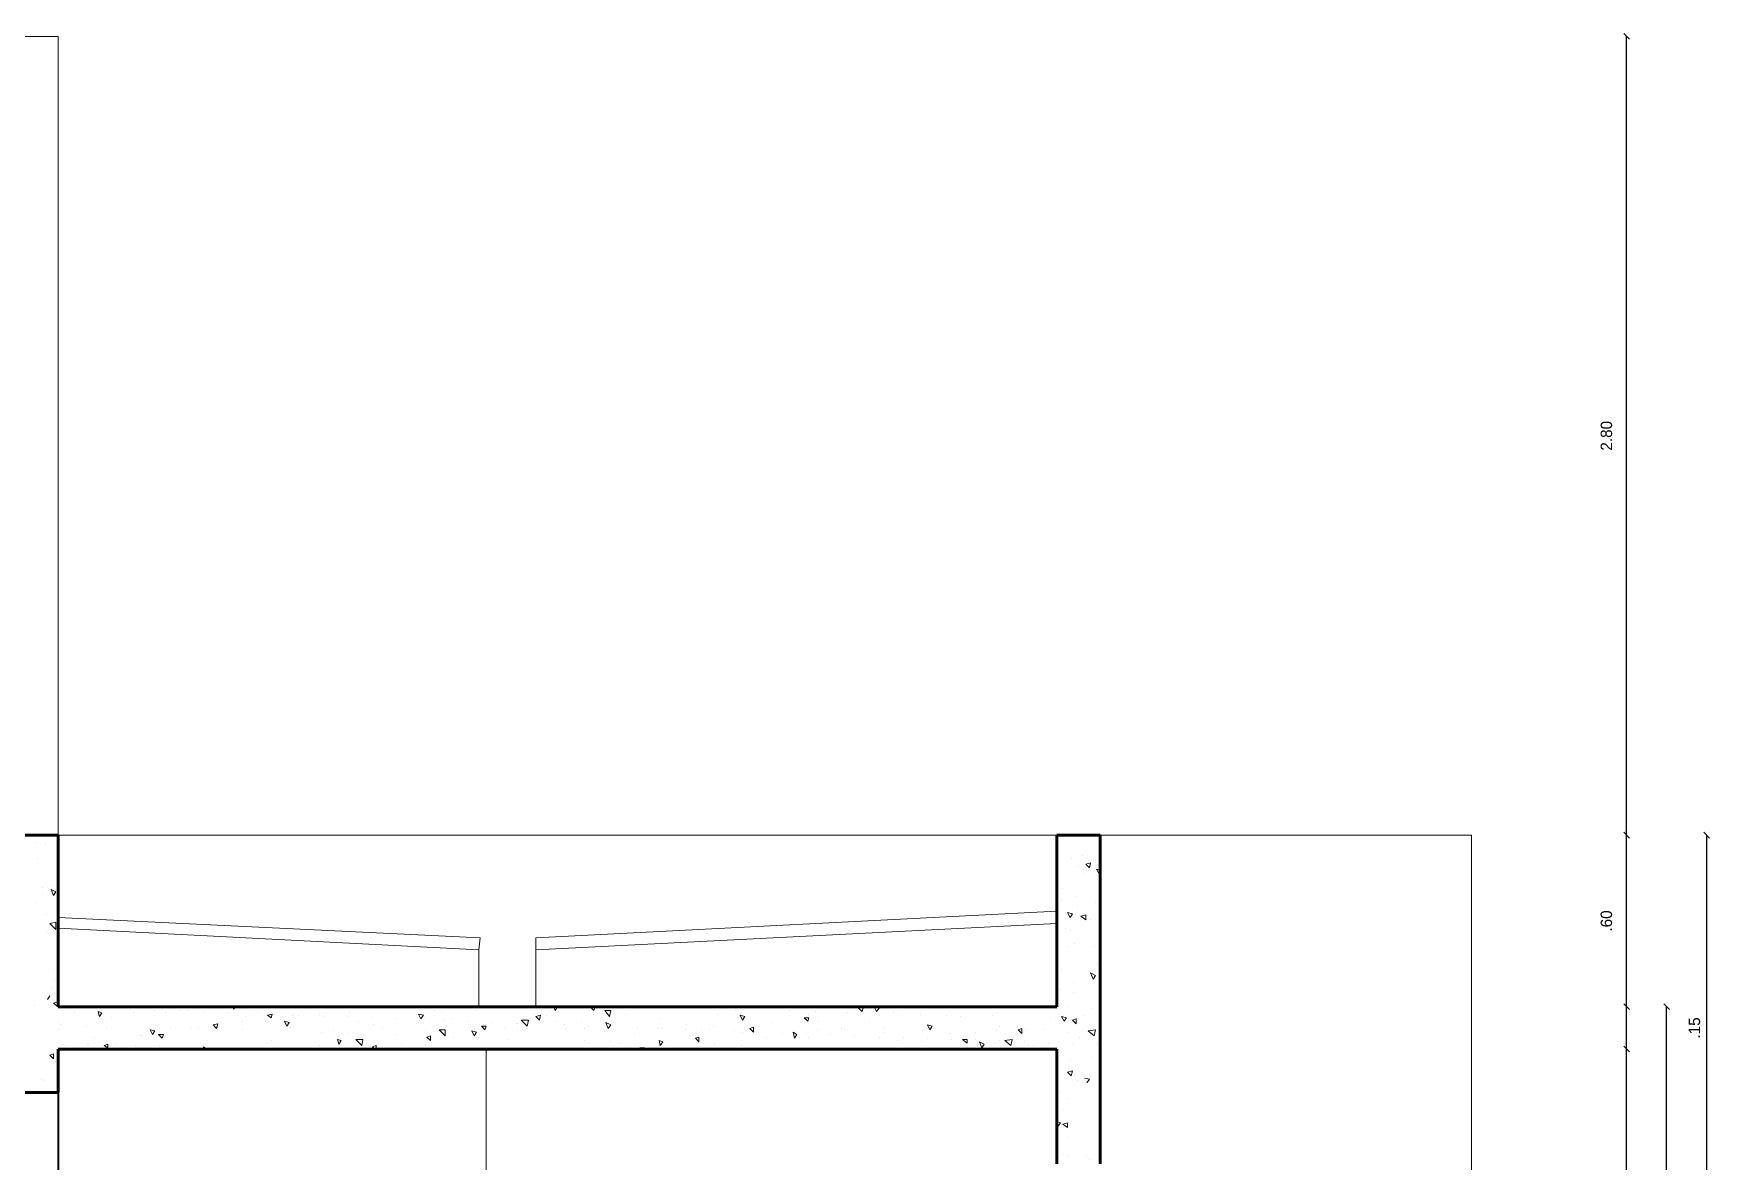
# Model space of a CAD drawing. Header units: metres. Extents: x 6 to 145, y 4 to 18.
# Drawn here: x 110.76 to 116.63, y 12.59 to 16.54 of the extents above; entities that cross this region are included whole.
import ezdxf

# ---------------------------------------------------------------- set-up
doc = ezdxf.new("R2010")
doc.units = ezdxf.units.M
doc.linetypes.add('DASHED2', pattern=[0.375, 0.25, -0.125])
doc.layers.get('0').update_dxf_attribs({"linetype": 'DASHED2'})
for name, color, linetype in [('01', 7, 'Continuous'), ('ARQ - Cotas', 9, 'Continuous'), ('COTA', 5, 'Continuous')]:
    doc.layers.add(name, color=color, linetype=linetype)
doc.styles.add('ISA', font='stylu.ttf')
doc.dimstyles.new('ANAPAULA25', dxfattribs={"dimscale": 0, "dimtxt": 0.04, "dimasz": 0.02, "dimexe": 0.1, "dimexo": 0.4, "dimgap": 0.05, "dimtad": 1, "dimzin": 4, "dimdsep": 46, "dimtxsty": 'ISA', "dimblk": 'OBLIQUE', "dimcen": 0.03, "dimse1": 1, "dimse2": 1, "dimclrd": 256, "dimclrt": 256, "dimadec": 0, "dimazin": 0, "dimtfac": 1, "dimtmove": 2, "dimatfit": 3, "dimldrblk": 'OPEN30', "dimfxl": 0.1, "dimtolj": 1, "dimtzin": 0, "dimlwd": -1, "dimarcsym": 0})

# ---------------------------------------------------------------- blocks, each defined once
blk = doc.blocks.new('_Oblique')
at = {"color": 0, "linetype": 'ByBlock', "lineweight": -2}
blk.add_line((-0.5, -0.5), (0.5, 0.5), dxfattribs=at)
blk = doc.blocks.new('*D249')
at = {"layer": 'COTA', "ltscale": 1000, "transparency": 16777216}
blk.add_line((116.3436, 9.9783), (116.3436, 12.9798), dxfattribs=at)
at = {"layer": 'Defpoints', "color": 0, "ltscale": 1000, "transparency": 16777216}
for p in [(114.3477, 12.9798), (116.3436, 12.9798), (114.3477, 9.9783)]:
    blk.add_point(p, dxfattribs=at)
at = {"layer": 'COTA', "ltscale": 1000, "transparency": 16777216, "xscale": 0.02, "yscale": 0.02, "zscale": 0.02}
for p, rotation in [((116.3436, 12.9798), 90), ((116.3436, 9.9783), 270)]:
    blk.add_blockref('_Oblique', p, dxfattribs=dict(at, rotation=rotation))
at = {"layer": 'COTA', "ltscale": 1000, "transparency": 16777216, "insert": (116.2728, 11.479), "char_height": 0.04, "attachment_point": 5, "rotation": 90, "style": 'ISA'}
blk.add_mtext('\\A1;3.00', dxfattribs=at)
blk = doc.blocks.new('_Open30')
at = {"layer": 'ARQ - Cotas', "color": 0, "lineweight": -2}
for p, q in [((-1, 0.27), (0, 0)), ((0, 0), (-1, -0.27)), ((0, 0), (-1, 0))]:
    blk.add_line(p, q, dxfattribs=at)
blk = doc.blocks.new('*D250')
at = {"layer": 'COTA', "ltscale": 1000, "transparency": 16777216}
blk.add_line((116.3436, 12.9798), (116.3436, 13.1279), dxfattribs=at)
at = {"layer": 'Defpoints', "color": 0, "ltscale": 1000, "transparency": 16777216}
for p in [(114.3477, 13.1279), (116.3436, 13.1279), (114.3477, 12.9798)]:
    blk.add_point(p, dxfattribs=at)
at = {"layer": 'COTA', "ltscale": 1000, "transparency": 16777216, "xscale": 0.02, "yscale": 0.02, "zscale": 0.02}
for p, rotation in [((116.3436, 13.1279), 90), ((116.3436, 12.9798), 270)]:
    blk.add_blockref('_Oblique', p, dxfattribs=dict(at, rotation=rotation))
at = {"layer": 'COTA', "ltscale": 1000, "transparency": 16777216, "insert": (116.5812, 13.0538), "char_height": 0.04, "attachment_point": 5, "rotation": 90, "style": 'ISA'}
blk.add_mtext('\\A1;.15', dxfattribs=at)
blk = doc.blocks.new('*D251')
at = {"layer": 'COTA', "ltscale": 1000, "transparency": 16777216}
blk.add_line((116.3436, 13.1279), (116.3436, 13.7291), dxfattribs=at)
at = {"layer": 'Defpoints', "color": 0, "ltscale": 1000, "transparency": 16777216}
for p in [(114.3477, 13.7291), (116.3436, 13.7291), (114.3477, 13.1279)]:
    blk.add_point(p, dxfattribs=at)
at = {"layer": 'COTA', "ltscale": 1000, "transparency": 16777216, "xscale": 0.02, "yscale": 0.02, "zscale": 0.02}
for p, rotation in [((116.3436, 13.7291), 90), ((116.3436, 13.1279), 270)]:
    blk.add_blockref('_Oblique', p, dxfattribs=dict(at, rotation=rotation))
at = {"layer": 'COTA', "ltscale": 1000, "transparency": 16777216, "insert": (116.2727, 13.4285), "char_height": 0.04, "attachment_point": 5, "rotation": 90, "style": 'ISA'}
blk.add_mtext('\\A1;.60', dxfattribs=at)
blk = doc.blocks.new('*D252')
at = {"layer": 'COTA', "ltscale": 1000, "transparency": 16777216}
blk.add_line((116.3436, 13.7291), (116.3436, 16.5274), dxfattribs=at)
at = {"layer": 'Defpoints', "color": 0, "ltscale": 1000, "transparency": 16777216}
for p in [(110.8508, 16.5274), (116.3436, 16.5274), (110.8508, 13.7291)]:
    blk.add_point(p, dxfattribs=at)
at = {"layer": 'COTA', "ltscale": 1000, "transparency": 16777216, "xscale": 0.02, "yscale": 0.02, "zscale": 0.02}
for p, rotation in [((116.3436, 16.5274), 90), ((116.3436, 13.7291), 270)]:
    blk.add_blockref('_Oblique', p, dxfattribs=dict(at, rotation=rotation))
at = {"layer": 'COTA', "ltscale": 1000, "transparency": 16777216, "insert": (116.2728, 15.1282), "char_height": 0.04, "attachment_point": 5, "rotation": 90, "style": 'ISA'}
blk.add_mtext('\\A1;2.80', dxfattribs=at)
blk = doc.blocks.new('*D255')
at = {"layer": 'COTA', "ltscale": 1000, "transparency": 16777216}
blk.add_line((116.4836, 9.9783), (116.4836, 13.1279), dxfattribs=at)
at = {"layer": 'Defpoints', "color": 0, "ltscale": 1000, "transparency": 16777216}
for p in [(110.6984, 13.1279), (116.4836, 13.1279), (110.6984, 9.9783)]:
    blk.add_point(p, dxfattribs=at)
at = {"layer": 'COTA', "ltscale": 1000, "transparency": 16777216, "xscale": 0.02, "yscale": 0.02, "zscale": 0.02}
for p, rotation in [((116.4836, 13.1279), 90), ((116.4836, 9.9783), 270)]:
    blk.add_blockref('_Oblique', p, dxfattribs=dict(at, rotation=rotation))
at = {"layer": 'COTA', "ltscale": 1000, "transparency": 16777216, "insert": (116.4128, 11.5531), "char_height": 0.04, "attachment_point": 5, "rotation": 90, "style": 'ISA'}
blk.add_mtext('\\A1;3.15', dxfattribs=at)
blk = doc.blocks.new('*D256')
at = {"layer": 'COTA', "ltscale": 1000, "transparency": 16777216}
blk.add_line((116.6236, 13.7291), (116.6236, 6.8286), dxfattribs=at)
at = {"layer": 'Defpoints', "color": 0, "ltscale": 1000, "transparency": 16777216}
for p in [(114.5001, 13.7291), (114.5001, 6.8286), (116.6236, 6.8286)]:
    blk.add_point(p, dxfattribs=at)
at = {"layer": 'COTA', "ltscale": 1000, "transparency": 16777216, "xscale": 0.02, "yscale": 0.02, "zscale": 0.02}
for p, rotation in [((116.6236, 13.7291), 90), ((116.6236, 6.8286), 270)]:
    blk.add_blockref('_Oblique', p, dxfattribs=dict(at, rotation=rotation))
at = {"layer": 'COTA', "ltscale": 1000, "transparency": 16777216, "insert": (116.5527, 10.2788), "char_height": 0.04, "attachment_point": 5, "rotation": 90, "style": 'ISA'}
blk.add_mtext('\\A1;6.90', dxfattribs=at)

msp = doc.modelspace()

# ---------------------------------------------------------------- linework, layer by layer
at = {"layer": '01', "lineweight": 20}
for p, q in [((110.8508, 16.5274), (107.5488, 16.5274)), ((110.8508, 13.7291), (110.8508, 16.5274)), ((112.523, 13.3692), (114.3477, 13.4624)), ((112.3283, 13.3692), (110.8508, 13.4412)), ((112.3241, 13.3269), (110.8508, 13.4031)), ((114.3477, 13.42), (112.523, 13.3269)), ((112.3241, 13.3269), (112.3283, 13.3692)), ((112.3241, 13.1279), (112.3241, 13.3269)), ((112.523, 13.3269), (112.523, 13.3692)), ((112.523, 13.3269), (112.523, 13.1279)), ((112.523, 13.1279), (112.3241, 13.1279)), ((112.3495, 9.9783), (112.3495, 12.9798))]:
    msp.add_line(p, q, dxfattribs=at)
at = {"layer": '01', "lineweight": 60}
for p, q in [((110.6984, 13.7291), (110.8508, 13.7291)), ((110.8508, 13.7291), (110.8508, 13.1279)), ((114.3477, 13.1279), (114.3477, 13.7291)), ((114.3477, 13.7291), (114.5001, 13.7291)), ((114.5001, 13.7291), (114.5001, 12.5776)), ((110.8508, 13.1279), (114.3477, 13.1279)), ((114.3477, 12.9798), (110.8508, 12.9798)), ((110.8508, 12.9798), (110.8508, 12.8274)), ((114.3477, 12.5776), (114.3477, 12.9798)), ((110.8508, 12.8274), (110.6984, 12.8274))]:
    msp.add_line(p, q, dxfattribs=at)
at = {"layer": '01', "lineweight": 18}
for p, q in [((110.7746, 13.7037), (110.7746, 13.7037)), ((110.8043, 13.6994), (110.8043, 13.6994)), ((110.7789, 13.6486), (110.7789, 13.6486)), ((114.3985, 13.6486), (114.3985, 13.6486)), ((114.4239, 13.619), (114.4239, 13.619)), ((114.4366, 13.6571), (114.4366, 13.6571)), ((114.4493, 13.6275), (114.4662, 13.6317)), ((114.462, 13.6148), (114.4493, 13.6275)), ((114.4577, 13.6402), (114.4577, 13.6402)), ((114.4662, 13.6317), (114.462, 13.6148)), ((114.4831, 13.6444), (114.4831, 13.6444)), ((114.445, 13.5936), (114.445, 13.5936)), ((114.4958, 13.5936), (114.4874, 13.6105)), ((114.4874, 13.6105), (114.5001, 13.6063)), ((114.5001, 13.5978), (114.4958, 13.5936)), ((110.7958, 13.547), (110.7958, 13.547)), ((110.7958, 13.5216), (110.7958, 13.5216)), ((110.8254, 13.5386), (110.8424, 13.5301)), ((110.8339, 13.5174), (110.8254, 13.5386)), ((110.8297, 13.5513), (110.8297, 13.5513)), ((110.8424, 13.5301), (110.8339, 13.5174)), ((114.3646, 13.5005), (114.3646, 13.5005)), ((114.3688, 13.5428), (114.3688, 13.5428)), ((114.4154, 13.5132), (114.4154, 13.5132)), ((110.7746, 13.492), (110.7746, 13.492)), ((110.8085, 13.4497), (110.8085, 13.4497)), ((114.3858, 13.4581), (114.4027, 13.4539)), ((114.3942, 13.4412), (114.3858, 13.4581)), ((114.4027, 13.4539), (114.3942, 13.4412)), ((114.4196, 13.4835), (114.4196, 13.4835)), ((114.4323, 13.4454), (114.4493, 13.4497)), ((114.4493, 13.4327), (114.4323, 13.4454)), ((114.4493, 13.4497), (114.4493, 13.4327)), ((114.4831, 13.492), (114.4831, 13.492)), ((110.8127, 13.3904), (110.8127, 13.3904)), ((110.817, 13.3862), (110.817, 13.3862)), ((110.8212, 13.42), (110.8424, 13.4243)), ((110.8424, 13.3989), (110.8212, 13.42)), ((110.8424, 13.4243), (110.8424, 13.3989)), ((114.3773, 13.4031), (114.3773, 13.4031)), ((114.3942, 13.3946), (114.3942, 13.3946)), ((114.4662, 13.4327), (114.4662, 13.4327)), ((114.3858, 13.3396), (114.3858, 13.3396)), ((114.4112, 13.3481), (114.4112, 13.3481)), ((114.4789, 13.3396), (114.4789, 13.3396)), ((114.4874, 13.2761), (114.4874, 13.2761)), ((114.5001, 13.3142), (114.5001, 13.3142)), ((114.5001, 13.3142), (114.5001, 13.3142)), ((110.8339, 13.2592), (110.8339, 13.2592)), ((110.8381, 13.2253), (110.8381, 13.2253)), ((114.3646, 13.2592), (114.3646, 13.2592)), ((114.4069, 13.2126), (114.4069, 13.2126)), ((114.4662, 13.2465), (114.4831, 13.238)), ((114.4747, 13.2253), (114.4662, 13.2465)), ((114.4831, 13.238), (114.4747, 13.2253)), ((110.8212, 13.166), (110.8127, 13.1533)), ((110.8254, 13.1957), (110.8254, 13.1957)), ((114.3604, 13.1872), (114.3604, 13.1872)), ((114.4069, 13.1787), (114.4069, 13.1787)), ((110.7662, 13.1322), (110.7662, 13.1322)), ((110.8339, 13.1406), (110.8508, 13.1449)), ((110.8508, 13.1279), (110.8339, 13.1406)), ((110.8508, 13.1279), (110.8508, 13.1279)), ((110.8508, 13.1279), (110.8508, 13.1279)), ((110.8847, 13.1279), (110.8847, 13.1279)), ((110.9059, 13.1068), (110.9059, 13.1068)), ((110.9355, 13.1279), (110.9355, 13.1279)), ((110.9905, 13.111), (111.0032, 13.1068)), ((110.9948, 13.0941), (110.9905, 13.111)), ((111.0032, 13.1068), (110.9948, 13.0941)), ((111.0202, 13.1237), (111.0202, 13.1237)), ((111.0371, 13.0898), (111.0371, 13.0898)), ((111.1049, 13.1195), (111.1049, 13.1195)), ((111.1133, 13.1068), (111.1133, 13.1068)), ((111.1895, 13.1152), (111.1895, 13.1152)), ((111.2149, 13.1195), (111.2149, 13.1195)), ((111.2276, 13.1068), (111.2276, 13.1068)), ((111.2742, 13.1152), (111.2742, 13.1152)), ((111.3081, 13.1152), (111.3081, 13.1152)), ((111.3589, 13.111), (111.3589, 13.111)), ((111.4435, 13.1068), (111.4435, 13.1068)), ((111.4732, 13.1279), (111.4647, 13.1195)), ((111.4647, 13.1195), (111.4647, 13.1279)), ((111.507, 13.0941), (111.507, 13.0941)), ((111.5282, 13.1025), (111.5282, 13.1025)), ((111.5494, 13.1068), (111.5494, 13.1068)), ((111.5832, 13.0983), (111.6002, 13.1025)), ((111.5959, 13.0898), (111.5832, 13.0983)), ((111.6002, 13.1025), (111.5959, 13.0898)), ((111.6086, 13.1025), (111.6086, 13.1025)), ((111.6721, 13.0983), (111.6721, 13.0983)), ((111.6764, 13.1025), (111.6764, 13.1025)), ((111.6933, 13.0983), (111.6933, 13.0983)), ((111.7653, 13.1025), (111.7653, 13.1025)), ((111.7737, 13.1279), (111.7737, 13.1279)), ((111.778, 13.0941), (111.778, 13.0941)), ((111.7907, 13.1237), (111.7822, 13.1279)), ((111.7907, 13.1279), (111.7907, 13.1237)), ((111.8626, 13.0941), (111.8626, 13.0941)), ((111.8711, 13.1068), (111.8711, 13.1068)), ((111.9473, 13.0898), (111.9473, 13.0898)), ((112.1124, 13.1025), (112.1293, 13.0983)), ((112.1209, 13.0856), (112.1124, 13.1025)), ((112.1293, 13.0983), (112.1209, 13.0856)), ((112.1336, 13.0898), (112.1336, 13.0898)), ((112.1674, 13.1152), (112.1674, 13.1152)), ((112.1928, 13.1068), (112.1928, 13.1068)), ((112.3114, 13.1152), (112.3114, 13.1152)), ((112.5146, 13.1025), (112.5146, 13.1025)), ((112.523, 13.0941), (112.54, 13.0983)), ((112.5358, 13.0814), (112.523, 13.0941)), ((112.54, 13.0983), (112.5358, 13.0814)), ((112.5612, 13.0983), (112.5612, 13.0983)), ((112.5908, 13.1152), (112.5866, 13.1279)), ((112.5993, 13.1279), (112.5908, 13.1152)), ((112.595, 13.1279), (112.5993, 13.1279)), ((112.7263, 13.1152), (112.7136, 13.1279)), ((112.7305, 13.1279), (112.7263, 13.1152)), ((112.7263, 13.1025), (112.7263, 13.1025)), ((112.7813, 13.0941), (112.7644, 13.1152)), ((112.7644, 13.1152), (112.7855, 13.1152)), ((112.7728, 13.1025), (112.7728, 13.1025)), ((112.7855, 13.1152), (112.7813, 13.0941)), ((112.8363, 13.1025), (112.8363, 13.1025)), ((113.0438, 13.1279), (113.0438, 13.1279)), ((113.0734, 13.1279), (113.0692, 13.1279)), ((113.0734, 13.1279), (113.0734, 13.1279)), ((113.1581, 13.1025), (113.1581, 13.1025)), ((113.2216, 13.1195), (113.2216, 13.1195)), ((113.23, 13.0898), (113.23, 13.0898)), ((113.2385, 13.0983), (113.2554, 13.0941)), ((113.247, 13.0814), (113.2385, 13.0983)), ((113.2554, 13.0941), (113.247, 13.0814)), ((113.4121, 13.1152), (113.4121, 13.1152)), ((113.4629, 13.0898), (113.4798, 13.0898)), ((113.4756, 13.0771), (113.4629, 13.0898)), ((113.4798, 13.0898), (113.4756, 13.0771)), ((113.4798, 13.1025), (113.4798, 13.1025)), ((113.501, 13.111), (113.501, 13.111)), ((113.6153, 13.1068), (113.6153, 13.1068)), ((113.6534, 13.1237), (113.6703, 13.1279)), ((113.6661, 13.111), (113.6534, 13.1237)), ((113.6703, 13.1279), (113.6661, 13.111)), ((113.7084, 13.1279), (113.7253, 13.1237)), ((113.7169, 13.111), (113.7084, 13.1279)), ((113.7253, 13.1237), (113.7169, 13.111)), ((113.7761, 13.111), (113.7761, 13.111)), ((113.8015, 13.1025), (113.8015, 13.1025)), ((113.8693, 13.1025), (113.8693, 13.1025)), ((113.9624, 13.0983), (113.9624, 13.0983)), ((114.009, 13.0941), (114.009, 13.0941)), ((114.0471, 13.1279), (114.0471, 13.1279)), ((114.1233, 13.0983), (114.1233, 13.0983)), ((114.2715, 13.1279), (114.2715, 13.1279)), ((114.3265, 13.0898), (114.3265, 13.0898)), ((114.3646, 13.0941), (114.3815, 13.0898)), ((114.3731, 13.0771), (114.3646, 13.0941)), ((114.3815, 13.0898), (114.3731, 13.0771)), ((114.3858, 13.1279), (114.3858, 13.1279)), ((114.445, 13.0983), (114.445, 13.0983)), ((114.4704, 13.1237), (114.4704, 13.1237)), ((110.8508, 13.0729), (110.8508, 13.0729)), ((110.8508, 13.0475), (110.8508, 13.0475)), ((110.8593, 13.0644), (110.8593, 13.0644)), ((110.9482, 13.0602), (110.9482, 13.0602)), ((111.0202, 13.056), (111.0202, 13.056)), ((111.1726, 13.0475), (111.1895, 13.0433)), ((111.1811, 13.0306), (111.1726, 13.0475)), ((111.1726, 13.0475), (111.1726, 13.0475)), ((111.1895, 13.0433), (111.1811, 13.0306)), ((111.2022, 13.0306), (111.2192, 13.0306)), ((111.2149, 13.0179), (111.2022, 13.0306)), ((111.2192, 13.0306), (111.2149, 13.0179)), ((111.2446, 13.056), (111.2446, 13.056)), ((111.3165, 13.0517), (111.3165, 13.0517)), ((111.3419, 13.056), (111.3419, 13.056)), ((111.3927, 13.0644), (111.4097, 13.0687)), ((111.4054, 13.0517), (111.3927, 13.0644)), ((111.4097, 13.0687), (111.4054, 13.0517)), ((111.4054, 13.0602), (111.4054, 13.0602)), ((111.4097, 13.0475), (111.4097, 13.0475)), ((111.4943, 13.0771), (111.4943, 13.0771)), ((111.4943, 13.0475), (111.4943, 13.0475)), ((111.6383, 13.0433), (111.6383, 13.0433)), ((111.6425, 13.0771), (111.6594, 13.0729)), ((111.651, 13.0602), (111.6425, 13.0771)), ((111.6594, 13.0729), (111.651, 13.0602)), ((111.6637, 13.056), (111.6637, 13.056)), ((111.7737, 13.039), (111.7737, 13.039)), ((111.8161, 13.0433), (111.8161, 13.0433)), ((111.8669, 13.0348), (111.8669, 13.0348)), ((111.9007, 13.0771), (111.9007, 13.0771)), ((111.9558, 13.0644), (111.9558, 13.0644)), ((111.9854, 13.056), (111.9854, 13.056)), ((112.032, 13.0856), (112.032, 13.0856)), ((112.032, 13.0306), (112.032, 13.0306)), ((112.1166, 13.0814), (112.1166, 13.0814)), ((112.1378, 13.0433), (112.1378, 13.0433)), ((112.2055, 13.0263), (112.1844, 13.0475)), ((112.1844, 13.0475), (112.2055, 13.0475)), ((112.1971, 13.0348), (112.1971, 13.0348)), ((112.2013, 13.0814), (112.2013, 13.0814)), ((112.2055, 13.0475), (112.2055, 13.0263)), ((112.2267, 13.0856), (112.2267, 13.0856)), ((112.286, 13.0771), (112.286, 13.0771)), ((112.2944, 13.0644), (112.2944, 13.0644)), ((112.2987, 13.0433), (112.3156, 13.039)), ((112.3071, 13.0263), (112.2987, 13.0433)), ((112.3071, 13.0517), (112.3071, 13.0517)), ((112.3156, 13.039), (112.3071, 13.0263)), ((112.3325, 13.0602), (112.3495, 13.0602)), ((112.3452, 13.0475), (112.3325, 13.0602)), ((112.3495, 13.0602), (112.3452, 13.0475)), ((112.3706, 13.0729), (112.3706, 13.0729)), ((112.413, 13.0517), (112.413, 13.0517)), ((112.4553, 13.0687), (112.4553, 13.0687)), ((112.4595, 13.0687), (112.4595, 13.0687)), ((112.4595, 13.0433), (112.4595, 13.0433)), ((112.4934, 13.0602), (112.4722, 13.0814)), ((112.4722, 13.0814), (112.4976, 13.0814)), ((112.4976, 13.0814), (112.4934, 13.0602)), ((112.54, 13.0687), (112.54, 13.0687)), ((112.5908, 13.0771), (112.5908, 13.0771)), ((112.6247, 13.0644), (112.6247, 13.0644)), ((112.6289, 13.0517), (112.6289, 13.0517)), ((112.6839, 13.0729), (112.6839, 13.0729)), ((112.6924, 13.0517), (112.6924, 13.0517)), ((112.7093, 13.0602), (112.7093, 13.0602)), ((112.7686, 13.0729), (112.7855, 13.0644)), ((112.7771, 13.0517), (112.7686, 13.0729)), ((112.7855, 13.0644), (112.7771, 13.0517)), ((112.7813, 13.0433), (112.7813, 13.0433)), ((112.794, 13.056), (112.794, 13.056)), ((112.8702, 13.0348), (112.8702, 13.0348)), ((112.8787, 13.056), (112.8787, 13.056)), ((112.9506, 13.0517), (112.9506, 13.0517)), ((112.9549, 13.0856), (112.9549, 13.0856)), ((112.9633, 13.0517), (112.9633, 13.0517)), ((113.048, 13.0475), (113.048, 13.0475)), ((113.0522, 13.0644), (113.0522, 13.0644)), ((113.0861, 13.0348), (113.0861, 13.0348)), ((113.103, 13.0433), (113.103, 13.0433)), ((113.1327, 13.0475), (113.1327, 13.0475)), ((113.1454, 13.0602), (113.1454, 13.0602)), ((113.2173, 13.0433), (113.2173, 13.0433)), ((113.247, 13.039), (113.247, 13.039)), ((113.2724, 13.0517), (113.2851, 13.056)), ((113.2851, 13.039), (113.2724, 13.0517)), ((113.2724, 13.0517), (113.2724, 13.0517)), ((113.2851, 13.056), (113.2851, 13.039)), ((113.302, 13.039), (113.302, 13.039)), ((113.3486, 13.0729), (113.3486, 13.0729)), ((113.3867, 13.0348), (113.3867, 13.0348)), ((113.4248, 13.039), (113.4375, 13.0306)), ((113.429, 13.0179), (113.4248, 13.039)), ((113.4248, 13.039), (113.4248, 13.039)), ((113.4375, 13.0306), (113.429, 13.0179)), ((113.4713, 13.0348), (113.4713, 13.0348)), ((113.5094, 13.0475), (113.5094, 13.0475)), ((113.5137, 13.0771), (113.5137, 13.0771)), ((113.556, 13.0306), (113.556, 13.0306)), ((113.5941, 13.0517), (113.5941, 13.0517)), ((113.6026, 13.0475), (113.6026, 13.0475)), ((113.6915, 13.0729), (113.6915, 13.0729)), ((113.7423, 13.056), (113.7423, 13.056)), ((113.7423, 13.039), (113.7423, 13.039)), ((113.8947, 13.0644), (113.9116, 13.0602)), ((113.9031, 13.0475), (113.8947, 13.0644)), ((113.9116, 13.0602), (113.9031, 13.0475)), ((113.9158, 13.0517), (113.9158, 13.0517)), ((113.9709, 13.0348), (113.9709, 13.0348)), ((114.0598, 13.0306), (114.0598, 13.0306)), ((114.064, 13.039), (114.064, 13.039)), ((114.136, 13.0433), (114.136, 13.0433)), ((114.1487, 13.0602), (114.1487, 13.0602)), ((114.2122, 13.0475), (114.2249, 13.0517)), ((114.2249, 13.0348), (114.2122, 13.0475)), ((114.2249, 13.0517), (114.2249, 13.0348)), ((114.2376, 13.0475), (114.2376, 13.0475)), ((114.3011, 13.0475), (114.3011, 13.0475)), ((114.3858, 13.039), (114.3858, 13.039)), ((114.4027, 13.0814), (114.4154, 13.0856)), ((114.4154, 13.0687), (114.4027, 13.0814)), ((114.4027, 13.0771), (114.4027, 13.0771)), ((114.4154, 13.0856), (114.4154, 13.0687)), ((114.4196, 13.0856), (114.4196, 13.0856)), ((114.4577, 13.0433), (114.4831, 13.0475)), ((114.4789, 13.0263), (114.4577, 13.0433)), ((114.4831, 13.0475), (114.4789, 13.0263)), ((110.8678, 12.9967), (110.8678, 12.9967)), ((110.8762, 12.9882), (110.8762, 12.9882)), ((110.9524, 12.9967), (110.9524, 12.9967)), ((110.9567, 12.9967), (110.9567, 12.9967)), ((110.9778, 13.0221), (110.9778, 13.0221)), ((111.0117, 12.9925), (111.0244, 12.9967)), ((111.0244, 12.984), (111.0117, 12.9925)), ((111.0244, 12.9967), (111.0244, 12.984)), ((111.0371, 12.9925), (111.0371, 12.9925)), ((111.0498, 12.9967), (111.0498, 12.9967)), ((111.1218, 12.9882), (111.1218, 12.9882)), ((111.1387, 13.0263), (111.1387, 13.0263)), ((111.143, 13.0263), (111.143, 13.0263)), ((111.2065, 12.9882), (111.2065, 12.9882)), ((111.2911, 12.984), (111.2911, 12.984)), ((111.3589, 12.9798), (111.3589, 12.9882)), ((111.3589, 12.9882), (111.3716, 12.9798)), ((111.3716, 13.0094), (111.3716, 13.0094)), ((111.3716, 12.9798), (111.3716, 12.9798)), ((111.3758, 12.9798), (111.3758, 12.9798)), ((111.4181, 12.984), (111.4181, 12.984)), ((111.507, 12.9798), (111.507, 12.9798)), ((111.5959, 13.0094), (111.5959, 13.0094)), ((111.6298, 12.9798), (111.6086, 12.9798)), ((111.6298, 12.9798), (111.6298, 12.9798)), ((111.7653, 12.9925), (111.7653, 12.9925)), ((111.8288, 13.0136), (111.8415, 13.0094)), ((111.833, 12.9967), (111.8288, 13.0136)), ((111.8415, 13.0094), (111.833, 12.9967)), ((111.9134, 12.9925), (111.8923, 13.0136)), ((111.8923, 13.0136), (111.9177, 13.0136)), ((111.9177, 13.0136), (111.9134, 12.9925)), ((111.9304, 12.9967), (111.9304, 12.9967)), ((111.9515, 12.9882), (111.9642, 12.9925)), ((111.96, 12.9798), (111.9515, 12.9882)), ((111.9642, 12.9925), (111.9642, 12.9798)), ((112.0531, 12.9967), (112.0531, 12.9967)), ((112.142, 13.0221), (112.1547, 13.0263)), ((112.1547, 13.0094), (112.142, 13.0221)), ((112.1547, 13.0263), (112.1547, 13.0094)), ((112.1632, 12.9798), (112.1632, 12.9798)), ((112.2352, 13.0221), (112.2352, 13.0221)), ((112.3241, 13.0221), (112.3241, 13.0221)), ((112.4257, 13.0136), (112.4257, 13.0136)), ((112.4849, 12.9798), (112.4807, 12.9798)), ((112.4807, 12.9798), (112.4892, 12.9798)), ((112.5146, 12.984), (112.5146, 12.984)), ((112.6924, 13.0094), (112.6924, 13.0094)), ((112.7855, 13.0052), (112.7855, 13.0052)), ((112.8194, 13.0009), (112.8194, 13.0009)), ((112.8914, 12.9798), (112.8871, 12.984)), ((112.8871, 12.984), (112.9041, 12.984)), ((112.9041, 12.984), (112.9041, 12.9798)), ((112.9549, 13.0094), (112.9676, 13.0052)), ((112.9591, 12.9925), (112.9549, 13.0094)), ((112.9676, 13.0052), (112.9591, 12.9925)), ((112.9845, 13.0052), (112.9845, 13.0052)), ((113.0819, 13.0179), (113.0946, 13.0221)), ((113.0946, 13.0052), (113.0819, 13.0179)), ((113.0946, 13.0221), (113.0946, 13.0052)), ((113.1496, 12.9967), (113.1496, 12.9967)), ((113.2131, 12.984), (113.2131, 12.984)), ((113.2427, 12.9925), (113.2427, 12.9925)), ((113.3316, 13.0221), (113.3316, 13.0221)), ((113.4798, 13.0221), (113.4798, 13.0221)), ((113.611, 12.984), (113.611, 12.984)), ((113.6407, 13.0263), (113.6407, 13.0263)), ((113.7253, 13.0221), (113.7253, 13.0221)), ((113.7888, 13.0094), (113.7888, 13.0094)), ((113.81, 13.0221), (113.81, 13.0221)), ((113.8439, 12.9798), (113.8439, 12.9798)), ((113.8439, 12.9798), (113.8439, 12.9798)), ((113.8735, 13.0052), (113.8735, 13.0052)), ((113.8947, 13.0179), (113.8947, 13.0179)), ((113.9031, 12.9798), (113.8947, 12.9798)), ((113.9031, 12.9798), (113.9031, 12.9798)), ((113.9793, 13.0136), (113.9793, 13.0136)), ((114.0174, 13.0136), (114.0344, 13.0136)), ((114.0344, 13.0009), (114.0174, 13.0136)), ((114.0344, 13.0136), (114.0344, 13.0009)), ((114.0344, 13.0094), (114.0344, 13.0094)), ((114.064, 13.0136), (114.064, 13.0136)), ((114.0767, 13.0052), (114.0937, 12.9967)), ((114.0852, 12.984), (114.0767, 13.0052)), ((114.0937, 12.9967), (114.0852, 12.984)), ((114.1487, 13.0094), (114.1487, 13.0094)), ((114.1656, 13.0094), (114.191, 13.0136)), ((114.1868, 12.9925), (114.1656, 13.0094)), ((114.191, 13.0136), (114.1868, 12.9925)), ((114.2334, 13.0052), (114.2334, 13.0052)), ((114.2503, 12.9925), (114.2503, 12.9925)), ((114.2672, 12.9925), (114.2672, 12.9925)), ((114.318, 13.0009), (114.318, 13.0009)), ((114.4027, 13.0009), (114.4027, 13.0009)), ((114.4281, 13.0221), (114.4281, 13.0221)), ((114.4874, 12.9967), (114.4874, 12.9967)), ((110.8212, 12.9586), (110.8339, 12.9628)), ((110.8339, 12.9459), (110.8212, 12.9586)), ((110.8339, 12.9628), (110.8339, 12.9459)), ((110.8424, 12.9374), (110.8424, 12.9374)), ((114.3942, 12.9417), (114.3942, 12.9417)), ((114.4704, 12.9501), (114.4704, 12.9501)), ((110.7916, 12.8739), (110.7916, 12.8739)), ((110.8, 12.8697), (110.8, 12.8697)), ((114.3858, 12.8993), (114.4027, 12.9036)), ((114.3985, 12.8866), (114.3858, 12.8993)), ((114.4027, 12.9036), (114.3985, 12.8866)), ((114.4112, 12.8909), (114.4112, 12.8909)), ((114.4196, 12.8697), (114.4196, 12.8697)), ((114.445, 12.8782), (114.462, 12.8739)), ((114.462, 12.8739), (114.4535, 12.8612)), ((114.3604, 12.8316), (114.3604, 12.8316)), ((114.39, 12.8062), (114.39, 12.8062)), ((114.4958, 12.802), (114.4958, 12.802)), ((114.3519, 12.7385), (114.3519, 12.7385)), ((114.3688, 12.7681), (114.3688, 12.7681)), ((114.3477, 12.7258), (114.3604, 12.7215)), ((114.3519, 12.7088), (114.3477, 12.7173)), ((114.3604, 12.7215), (114.3519, 12.7088)), ((114.3688, 12.7173), (114.3858, 12.7215)), ((114.3858, 12.7046), (114.3688, 12.7173)), ((114.3858, 12.7215), (114.3858, 12.7046)), ((114.3858, 12.6707), (114.3858, 12.6707)), ((114.3688, 12.6115), (114.3688, 12.6115)), ((114.39, 12.6072), (114.39, 12.6072)), ((114.4535, 12.6072), (114.4535, 12.6072)), ((114.462, 12.5945), (114.462, 12.5945))]:
    msp.add_line(p, q, dxfattribs=at)
at = {"layer": '01', "lineweight": 9}
for p, q in [((114.3477, 13.7291), (110.8508, 13.7291)), ((115.7997, 13.7291), (114.5001, 13.7291)), ((115.7997, 9.9783), (115.7997, 13.7291))]:
    msp.add_line(p, q, dxfattribs=at)
at = {"layer": '01', "lineweight": 40}
msp.add_line((110.8508, 12.8274), (110.8508, 9.9783), dxfattribs=at)

# ---------------------------------------------------------------- dimensions: what is measured, and where the dimension line sits
at = {"layer": 'COTA', "ltscale": 1000}
for base, p1, p2, picture, middle in [((116.3436, 16.5274), (110.8508, 13.7291), (110.8508, 16.5274), '*D252', (116.2728, 15.1282)), ((116.3436, 13.7291), (114.3477, 13.1279), (114.3477, 13.7291), '*D251', (116.2727, 13.4285)), ((116.6236, 6.8286), (114.5001, 13.7291), (114.5001, 6.8286), '*D256', (116.5527, 10.2788)), ((116.4836, 13.1279), (110.6984, 9.9783), (110.6984, 13.1279), '*D255', (116.4128, 11.5531)), ((116.3436, 13.1279), (114.3477, 12.9798), (114.3477, 13.1279), '*D250', (116.5812, 13.0538)), ((116.3436, 12.9798), (114.3477, 9.9783), (114.3477, 12.9798), '*D249', (116.2728, 11.479))]:
    dim = msp.add_linear_dim(base=base, p1=p1, p2=p2, angle=90, dimstyle='ANAPAULA25', override={"dimscale": 1}, dxfattribs=at)
    dim.commit()
    dim.dimension.update_dxf_attribs({"geometry": picture, "text_midpoint": middle})

doc.saveas('drawing.dxf')
